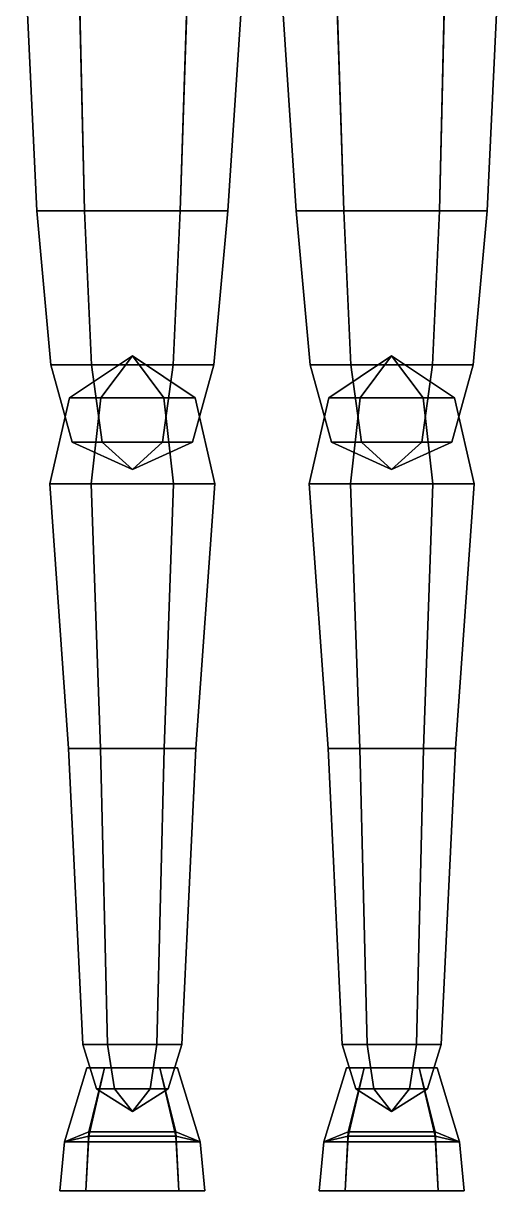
# Model space of a CAD drawing. Extents: x -3.1 to 3.1, y -15.2 to 7.8.
# Drawn here: x -2.13 to 2.13, y -15.19 to -4.77 of the extents above; entities that cross this region are included whole.
import ezdxf

# ---------------------------------------------------------------- set-up
doc = ezdxf.new("R2010")
doc.units = 0

msp = doc.modelspace()

# ---------------------------------------------------------------- linework, layer by layer
at = {"layer": 'Combined_Polyset_2', "color": 39}
for points in [[(-1.404, -14.094, -0.514), (-1.562, -14.094, -0.105), (-1.762, -14.757, -0.135), (-1.544, -14.667, -0.688)], [(-1.562, -14.094, -0.105), (-1.404, -14.094, 0.303), (-1.544, -14.704, 1.492), (-1.762, -14.757, -0.135)], [(-1.562, -14.094, -0.105), (-1.404, -14.094, -0.514), (-0.911, -14.094, -0.514), (-0.753, -14.094, -0.105)], [(-0.753, -14.094, -0.105), (-0.911, -14.094, 0.303), (-1.404, -14.094, 0.303), (-1.562, -14.094, -0.105)], [(-0.911, -14.094, -0.514), (-1.404, -14.094, -0.514), (-1.544, -14.667, -0.688), (-0.77, -14.667, -0.688)], [(-1.404, -14.094, 0.303), (-0.911, -14.094, 0.303), (-0.77, -14.704, 1.492), (-1.544, -14.704, 1.492)], [(-0.753, -14.094, -0.105), (-0.911, -14.094, -0.514), (-0.77, -14.667, -0.688), (-0.552, -14.757, -0.135)], [(-0.911, -14.094, 0.303), (-0.753, -14.094, -0.105), (-0.552, -14.757, -0.135), (-0.77, -14.704, 1.492)], [(-1.544, -14.667, -0.688), (-1.762, -14.757, -0.135), (-1.804, -15.192, -0.161), (-1.571, -15.192, -0.688)], [(-0.77, -14.667, -0.688), (-1.544, -14.667, -0.688), (-1.571, -15.192, -0.688), (-0.743, -15.192, -0.688)], [(-0.552, -14.757, -0.135), (-0.77, -14.667, -0.688), (-0.743, -15.192, -0.688), (-0.51, -15.192, -0.161)], [(-1.762, -14.757, -0.135), (-1.544, -14.704, 1.492), (-1.571, -15.192, 1.686), (-1.804, -15.192, 0.445)], [(-1.762, -14.757, -0.135), (-1.804, -15.192, 0.445), (-0.51, -15.192, 0.445), (-0.552, -14.757, -0.135)], [(-0.552, -14.757, -0.135), (-0.51, -15.192, -0.161), (-1.804, -15.192, -0.161), (-1.762, -14.757, -0.135)], [(-1.544, -14.704, 1.492), (-0.77, -14.704, 1.492), (-0.743, -15.192, 1.686), (-1.571, -15.192, 1.686)], [(-0.77, -14.704, 1.492), (-0.552, -14.757, -0.135), (-0.51, -15.192, 0.445), (-0.743, -15.192, 1.686)], [(-1.804, -15.192, 0.445), (-1.571, -15.192, 1.686), (-0.743, -15.192, 1.686), (-0.51, -15.192, 0.445)], [(-0.51, -15.192, -0.161), (-0.743, -15.192, -0.688), (-1.571, -15.192, -0.688), (-1.804, -15.192, -0.161)]]:
    msp.add_3dface(points, dxfattribs=at)
at = {"layer": 'Combined_Polyset_20', "color": 39}
for points in [[(0.305, -6.44), (0.731, -6.44, -1.001), (0.647, -3.856, -1.329), (0.137, -3.919)], [(0.731, -6.44, -1.001), (1.583, -6.44, -1.001), (1.643, -3.856, -1.329), (0.647, -3.856, -1.329)], [(1.583, -6.44, -1.001), (2.009, -6.44), (2.129, -3.919), (1.643, -3.856, -1.329)], [(0.731, -6.44, 0.768), (0.305, -6.44), (0.137, -3.919), (0.647, -3.919, 0.862)], [(1.583, -6.44, 0.768), (0.731, -6.44, 0.768), (0.647, -3.919, 0.862), (1.643, -3.919, 0.862)], [(2.009, -6.44), (1.583, -6.44, 0.768), (1.643, -3.919, 0.862), (2.129, -3.919)], [(0.431, -7.816), (0.794, -7.816, -0.655), (0.731, -6.44, -1.001), (0.305, -6.44)], [(0.794, -7.816, 0.655), (0.431, -7.816), (0.305, -6.44), (0.731, -6.44, 0.768)], [(0.794, -7.816, -0.655), (1.521, -7.816, -0.655), (1.583, -6.44, -1.001), (0.731, -6.44, -1.001)], [(1.521, -7.816, 0.655), (0.794, -7.816, 0.655), (0.731, -6.44, 0.768), (1.583, -6.44, 0.768)], [(1.521, -7.816, -0.655), (1.884, -7.816), (2.009, -6.44), (1.583, -6.44, -1.001)], [(1.884, -7.816), (1.521, -7.816, 0.655), (1.583, -6.44, 0.768), (2.009, -6.44)], [(0.619, -8.506), (0.888, -8.506, -0.433), (0.794, -7.816, -0.655), (0.431, -7.816)], [(0.888, -8.506, 0.433), (0.619, -8.506), (0.431, -7.816), (0.794, -7.816, 0.655)], [(0.888, -8.506, -0.433), (1.426, -8.506, -0.433), (1.521, -7.816, -0.655), (0.794, -7.816, -0.655)], [(1.426, -8.506, 0.433), (0.888, -8.506, 0.433), (0.794, -7.816, 0.655), (1.521, -7.816, 0.655)], [(1.426, -8.506, -0.433), (1.695, -8.506), (1.884, -7.816), (1.521, -7.816, -0.655)], [(1.695, -8.506), (1.426, -8.506, 0.433), (1.521, -7.816, 0.655), (1.884, -7.816)], [(1.157, -8.752), (0.888, -8.506, -0.433), (0.619, -8.506)], [(1.157, -8.752), (0.619, -8.506), (0.888, -8.506, 0.433)], [(1.157, -8.752), (0.888, -8.506, 0.433), (1.426, -8.506, 0.433)], [(1.157, -8.752), (1.426, -8.506, -0.433), (0.888, -8.506, -0.433)], [(1.157, -8.752), (1.695, -8.506), (1.426, -8.506, -0.433)], [(1.157, -8.752), (1.426, -8.506, 0.433), (1.695, -8.506)]]:
    msp.add_3dface(points, dxfattribs=at)
at = {"layer": 'Combined_Polyset_21', "color": 31}
for points in [[(1.157, -7.735), (0.597, -8.111), (0.877, -8.111, -0.537)], [(1.157, -7.735), (0.877, -8.111, 0.537), (0.597, -8.111)], [(1.157, -7.735), (0.877, -8.111, -0.537), (1.437, -8.111, -0.537)], [(1.157, -7.735), (1.437, -8.111, 0.537), (0.877, -8.111, 0.537)], [(1.157, -7.735), (1.437, -8.111, -0.537), (1.718, -8.111)], [(1.157, -7.735), (1.718, -8.111), (1.437, -8.111, 0.537)], [(0.877, -8.111, -0.537), (0.597, -8.111), (0.421, -8.878), (0.789, -8.878, -0.801)], [(0.597, -8.111), (0.877, -8.111, 0.537), (0.789, -8.878, 0.618), (0.421, -8.878)], [(1.437, -8.111, -0.537), (0.877, -8.111, -0.537), (0.789, -8.878, -0.801), (1.525, -8.878, -0.801)], [(0.877, -8.111, 0.537), (1.437, -8.111, 0.537), (1.525, -8.878, 0.618), (0.789, -8.878, 0.618)], [(1.718, -8.111), (1.437, -8.111, -0.537), (1.525, -8.878, -0.801), (1.893, -8.878)], [(1.437, -8.111, 0.537), (1.718, -8.111), (1.893, -8.878), (1.525, -8.878, 0.618)], [(0.789, -8.878, -0.801), (0.421, -8.878), (0.589, -11.243, -0.041), (0.873, -11.243, -0.74)], [(0.421, -8.878), (0.789, -8.878, 0.618), (0.873, -11.243, 0.559), (0.589, -11.243, -0.041)], [(1.525, -8.878, -0.801), (0.789, -8.878, -0.801), (0.873, -11.243, -0.74), (1.441, -11.243, -0.74)], [(0.789, -8.878, 0.618), (1.525, -8.878, 0.618), (1.441, -11.243, 0.559), (0.873, -11.243, 0.559)], [(1.893, -8.878), (1.525, -8.878, -0.801), (1.441, -11.243, -0.74), (1.726, -11.243, -0.041)], [(1.525, -8.878, 0.618), (1.893, -8.878), (1.726, -11.243, -0.041), (1.441, -11.243, 0.559)], [(0.873, -11.243, -0.74), (0.589, -11.243, -0.041), (0.716, -13.887, -0.097), (0.937, -13.887, -0.519)], [(0.589, -11.243, -0.041), (0.873, -11.243, 0.559), (0.937, -13.887, 0.325), (0.716, -13.887, -0.097)], [(1.441, -11.243, -0.74), (0.873, -11.243, -0.74), (0.937, -13.887, -0.519), (1.378, -13.887, -0.519)], [(0.873, -11.243, 0.559), (1.441, -11.243, 0.559), (1.378, -13.887, 0.325), (0.937, -13.887, 0.325)], [(1.726, -11.243, -0.041), (1.441, -11.243, -0.74), (1.378, -13.887, -0.519), (1.598, -13.887, -0.097)], [(1.441, -11.243, 0.559), (1.726, -11.243, -0.041), (1.598, -13.887, -0.097), (1.378, -13.887, 0.325)], [(0.937, -13.887, -0.519), (0.716, -13.887, -0.097), (0.838, -14.281, -0.112), (0.997, -14.281, -0.409)], [(0.716, -13.887, -0.097), (0.937, -13.887, 0.325), (0.997, -14.281, 0.186), (0.838, -14.281, -0.112)], [(1.378, -13.887, -0.519), (0.937, -13.887, -0.519), (0.997, -14.281, -0.409), (1.317, -14.281, -0.409)], [(0.937, -13.887, 0.325), (1.378, -13.887, 0.325), (1.317, -14.281, 0.186), (0.997, -14.281, 0.186)], [(1.598, -13.887, -0.097), (1.378, -13.887, -0.519), (1.317, -14.281, -0.409), (1.477, -14.281, -0.112)], [(1.378, -13.887, 0.325), (1.598, -13.887, -0.097), (1.477, -14.281, -0.112), (1.317, -14.281, 0.186)], [(0.997, -14.281, -0.409), (0.838, -14.281, -0.112), (1.157, -14.486, -0.106)], [(0.838, -14.281, -0.112), (0.997, -14.281, 0.186), (1.157, -14.486, -0.106)], [(0.997, -14.281, 0.186), (1.317, -14.281, 0.186), (1.157, -14.486, -0.106)], [(1.317, -14.281, -0.409), (0.997, -14.281, -0.409), (1.157, -14.486, -0.106)], [(1.477, -14.281, -0.112), (1.317, -14.281, -0.409), (1.157, -14.486, -0.106)], [(1.317, -14.281, 0.186), (1.477, -14.281, -0.112), (1.157, -14.486, -0.106)]]:
    msp.add_3dface(points, dxfattribs=at)
at = {"layer": 'Combined_Polyset_22', "color": 39}
for points in [[(0.911, -14.094, -0.514), (0.753, -14.094, -0.105), (0.552, -14.757, -0.135), (0.77, -14.667, -0.688)], [(0.753, -14.094, -0.105), (0.911, -14.094, 0.303), (0.77, -14.704, 1.492), (0.552, -14.757, -0.135)], [(0.753, -14.094, -0.105), (0.911, -14.094, -0.514), (1.403, -14.094, -0.514), (1.562, -14.094, -0.105)], [(1.562, -14.094, -0.105), (1.403, -14.094, 0.303), (0.911, -14.094, 0.303), (0.753, -14.094, -0.105)], [(1.403, -14.094, -0.514), (0.911, -14.094, -0.514), (0.77, -14.667, -0.688), (1.544, -14.667, -0.688)], [(0.911, -14.094, 0.303), (1.403, -14.094, 0.303), (1.544, -14.704, 1.492), (0.77, -14.704, 1.492)], [(1.562, -14.094, -0.105), (1.403, -14.094, -0.514), (1.544, -14.667, -0.688), (1.762, -14.757, -0.135)], [(1.403, -14.094, 0.303), (1.562, -14.094, -0.105), (1.762, -14.757, -0.135), (1.544, -14.704, 1.492)], [(0.77, -14.667, -0.688), (0.552, -14.757, -0.135), (0.51, -15.192, -0.161), (0.743, -15.192, -0.688)], [(1.544, -14.667, -0.688), (0.77, -14.667, -0.688), (0.743, -15.192, -0.688), (1.571, -15.192, -0.688)], [(1.762, -14.757, -0.135), (1.544, -14.667, -0.688), (1.571, -15.192, -0.688), (1.804, -15.192, -0.161)], [(0.552, -14.757, -0.135), (0.77, -14.704, 1.492), (0.743, -15.192, 1.686), (0.51, -15.192, 0.445)], [(0.552, -14.757, -0.135), (0.51, -15.192, 0.445), (1.804, -15.192, 0.445), (1.762, -14.757, -0.135)], [(1.762, -14.757, -0.135), (1.804, -15.192, -0.161), (0.51, -15.192, -0.161), (0.552, -14.757, -0.135)], [(0.77, -14.704, 1.492), (1.544, -14.704, 1.492), (1.571, -15.192, 1.686), (0.743, -15.192, 1.686)], [(1.544, -14.704, 1.492), (1.762, -14.757, -0.135), (1.804, -15.192, 0.445), (1.571, -15.192, 1.686)], [(0.51, -15.192, 0.445), (0.743, -15.192, 1.686), (1.571, -15.192, 1.686), (1.804, -15.192, 0.445)], [(1.804, -15.192, -0.161), (1.571, -15.192, -0.688), (0.743, -15.192, -0.688), (0.51, -15.192, -0.161)]]:
    msp.add_3dface(points, dxfattribs=at)
at = {"layer": 'Combined_Polyset_7', "color": 31}
for points in [[(-1.157, -7.735), (-1.718, -8.111), (-1.437, -8.111, -0.537)], [(-1.157, -7.735), (-1.437, -8.111, 0.537), (-1.718, -8.111)], [(-1.157, -7.735), (-1.437, -8.111, -0.537), (-0.877, -8.111, -0.537)], [(-1.157, -7.735), (-0.877, -8.111, 0.537), (-1.437, -8.111, 0.537)], [(-1.157, -7.735), (-0.877, -8.111, -0.537), (-0.597, -8.111)], [(-1.157, -7.735), (-0.597, -8.111), (-0.877, -8.111, 0.537)], [(-1.437, -8.111, -0.537), (-1.718, -8.111), (-1.893, -8.878), (-1.525, -8.878, -0.801)], [(-1.718, -8.111), (-1.437, -8.111, 0.537), (-1.525, -8.878, 0.618), (-1.893, -8.878)], [(-0.877, -8.111, -0.537), (-1.437, -8.111, -0.537), (-1.525, -8.878, -0.801), (-0.789, -8.878, -0.801)], [(-1.437, -8.111, 0.537), (-0.877, -8.111, 0.537), (-0.789, -8.878, 0.618), (-1.525, -8.878, 0.618)], [(-0.597, -8.111), (-0.877, -8.111, -0.537), (-0.789, -8.878, -0.801), (-0.421, -8.878)], [(-0.877, -8.111, 0.537), (-0.597, -8.111), (-0.421, -8.878), (-0.789, -8.878, 0.618)], [(-1.525, -8.878, -0.801), (-1.893, -8.878), (-1.726, -11.243, -0.041), (-1.441, -11.243, -0.74)], [(-1.893, -8.878), (-1.525, -8.878, 0.618), (-1.441, -11.243, 0.559), (-1.726, -11.243, -0.041)], [(-0.789, -8.878, -0.801), (-1.525, -8.878, -0.801), (-1.441, -11.243, -0.74), (-0.873, -11.243, -0.74)], [(-1.525, -8.878, 0.618), (-0.789, -8.878, 0.618), (-0.873, -11.243, 0.559), (-1.441, -11.243, 0.559)], [(-0.421, -8.878), (-0.789, -8.878, -0.801), (-0.873, -11.243, -0.74), (-0.589, -11.243, -0.041)], [(-0.789, -8.878, 0.618), (-0.421, -8.878), (-0.589, -11.243, -0.041), (-0.873, -11.243, 0.559)], [(-1.441, -11.243, -0.74), (-1.726, -11.243, -0.041), (-1.598, -13.887, -0.097), (-1.378, -13.887, -0.519)], [(-1.726, -11.243, -0.041), (-1.441, -11.243, 0.559), (-1.378, -13.887, 0.325), (-1.598, -13.887, -0.097)], [(-0.873, -11.243, -0.74), (-1.441, -11.243, -0.74), (-1.378, -13.887, -0.519), (-0.937, -13.887, -0.519)], [(-1.441, -11.243, 0.559), (-0.873, -11.243, 0.559), (-0.937, -13.887, 0.325), (-1.378, -13.887, 0.325)], [(-0.589, -11.243, -0.041), (-0.873, -11.243, -0.74), (-0.937, -13.887, -0.519), (-0.716, -13.887, -0.097)], [(-0.873, -11.243, 0.559), (-0.589, -11.243, -0.041), (-0.716, -13.887, -0.097), (-0.937, -13.887, 0.325)], [(-1.378, -13.887, -0.519), (-1.598, -13.887, -0.097), (-1.477, -14.281, -0.112), (-1.317, -14.281, -0.409)], [(-1.598, -13.887, -0.097), (-1.378, -13.887, 0.325), (-1.317, -14.281, 0.186), (-1.477, -14.281, -0.112)], [(-0.937, -13.887, -0.519), (-1.378, -13.887, -0.519), (-1.317, -14.281, -0.409), (-0.997, -14.281, -0.409)], [(-1.378, -13.887, 0.325), (-0.937, -13.887, 0.325), (-0.997, -14.281, 0.186), (-1.317, -14.281, 0.186)], [(-0.716, -13.887, -0.097), (-0.937, -13.887, -0.519), (-0.997, -14.281, -0.409), (-0.838, -14.281, -0.112)], [(-0.937, -13.887, 0.325), (-0.716, -13.887, -0.097), (-0.838, -14.281, -0.112), (-0.997, -14.281, 0.186)], [(-1.317, -14.281, -0.409), (-1.477, -14.281, -0.112), (-1.157, -14.486, -0.106)], [(-1.477, -14.281, -0.112), (-1.317, -14.281, 0.186), (-1.157, -14.486, -0.106)], [(-1.317, -14.281, 0.186), (-0.997, -14.281, 0.186), (-1.157, -14.486, -0.106)], [(-0.997, -14.281, -0.409), (-1.317, -14.281, -0.409), (-1.157, -14.486, -0.106)], [(-0.838, -14.281, -0.112), (-0.997, -14.281, -0.409), (-1.157, -14.486, -0.106)], [(-0.997, -14.281, 0.186), (-0.838, -14.281, -0.112), (-1.157, -14.486, -0.106)]]:
    msp.add_3dface(points, dxfattribs=at)
at = {"layer": 'Combined_Polyset_9', "color": 39}
for points in [[(-1.643, -3.856, -1.329), (-2.129, -3.919), (-2.009, -6.44), (-1.583, -6.44, -1.001)], [(-0.647, -3.856, -1.329), (-1.643, -3.856, -1.329), (-1.583, -6.44, -1.001), (-0.731, -6.44, -1.001)], [(-0.137, -3.919), (-0.647, -3.856, -1.329), (-0.731, -6.44, -1.001), (-0.305, -6.44)], [(-2.129, -3.919), (-1.643, -3.919, 0.862), (-1.583, -6.44, 0.768), (-2.009, -6.44)], [(-1.643, -3.919, 0.862), (-0.647, -3.919, 0.862), (-0.731, -6.44, 0.768), (-1.583, -6.44, 0.768)], [(-0.647, -3.919, 0.862), (-0.137, -3.919), (-0.305, -6.44), (-0.731, -6.44, 0.768)], [(-1.583, -6.44, -1.001), (-2.009, -6.44), (-1.884, -7.816), (-1.521, -7.816, -0.655)], [(-2.009, -6.44), (-1.583, -6.44, 0.768), (-1.521, -7.816, 0.655), (-1.884, -7.816)], [(-0.731, -6.44, -1.001), (-1.583, -6.44, -1.001), (-1.521, -7.816, -0.655), (-0.794, -7.816, -0.655)], [(-1.583, -6.44, 0.768), (-0.731, -6.44, 0.768), (-0.794, -7.816, 0.655), (-1.521, -7.816, 0.655)], [(-0.305, -6.44), (-0.731, -6.44, -1.001), (-0.794, -7.816, -0.655), (-0.431, -7.816)], [(-0.731, -6.44, 0.768), (-0.305, -6.44), (-0.431, -7.816), (-0.794, -7.816, 0.655)], [(-1.521, -7.816, -0.655), (-1.884, -7.816), (-1.695, -8.506), (-1.426, -8.506, -0.433)], [(-1.884, -7.816), (-1.521, -7.816, 0.655), (-1.426, -8.506, 0.433), (-1.695, -8.506)], [(-0.794, -7.816, -0.655), (-1.521, -7.816, -0.655), (-1.426, -8.506, -0.433), (-0.888, -8.506, -0.433)], [(-1.521, -7.816, 0.655), (-0.794, -7.816, 0.655), (-0.888, -8.506, 0.433), (-1.426, -8.506, 0.433)], [(-0.431, -7.816), (-0.794, -7.816, -0.655), (-0.888, -8.506, -0.433), (-0.619, -8.506)], [(-0.794, -7.816, 0.655), (-0.431, -7.816), (-0.619, -8.506), (-0.888, -8.506, 0.433)], [(-1.426, -8.506, -0.433), (-1.695, -8.506), (-1.157, -8.752)], [(-1.695, -8.506), (-1.426, -8.506, 0.433), (-1.157, -8.752)], [(-1.426, -8.506, 0.433), (-0.888, -8.506, 0.433), (-1.157, -8.752)], [(-0.888, -8.506, -0.433), (-1.426, -8.506, -0.433), (-1.157, -8.752)], [(-0.619, -8.506), (-0.888, -8.506, -0.433), (-1.157, -8.752)], [(-0.888, -8.506, 0.433), (-0.619, -8.506), (-1.157, -8.752)]]:
    msp.add_3dface(points, dxfattribs=at)

doc.saveas('drawing.dxf')
